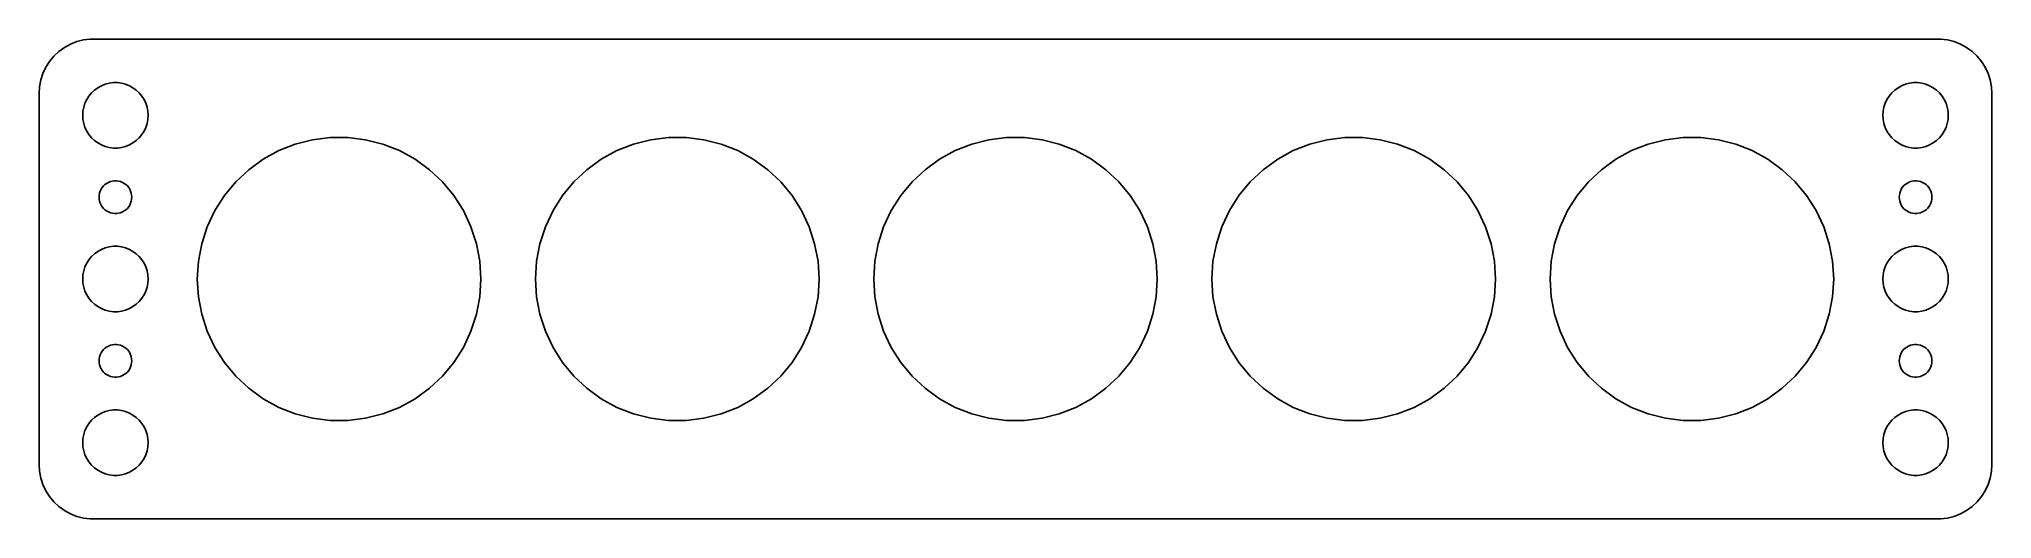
# Model space of a CAD drawing. Header units: metres. Extents: x -90 to 90, y 32 to 76.
import ezdxf

# ---------------------------------------------------------------- set-up
doc = ezdxf.new("R2010")
doc.units = ezdxf.units.M

msp = doc.modelspace()

# ---------------------------------------------------------------- linework, layer by layer
for p, q in [((-87.1791, 75.2216), (-87.6871, 74.8526)), ((-86.6289, 75.5241), (-87.1791, 75.2216)), ((-86.0451, 75.7553), (-86.6289, 75.5241)), ((-85.4369, 75.9114), (-86.0451, 75.7553)), ((-84.8139, 75.9901), (-85.4369, 75.9114)), ((84.8139, 75.9901), (-84.8139, 75.9901)), ((85.4369, 75.9114), (84.8139, 75.9901)), ((86.0451, 75.7553), (85.4369, 75.9114)), ((86.6289, 75.5241), (86.0451, 75.7553)), ((87.1791, 75.2216), (86.6289, 75.5241)), ((87.6871, 74.8526), (87.1791, 75.2216)), ((-88.8815, 73.4088), (-89.1489, 72.8406)), ((-88.5451, 73.9389), (-88.8815, 73.4088)), ((-88.1448, 74.4227), (-88.5451, 73.9389)), ((-87.6871, 74.8526), (-88.1448, 74.4227)), ((88.1448, 74.4227), (87.6871, 74.8526)), ((88.5451, 73.9389), (88.1448, 74.4227)), ((88.8815, 73.4088), (88.5451, 73.9389)), ((89.1489, 72.8406), (88.8815, 73.4088)), ((-89.4606, 71.6267), (-89.5, 71)), ((-89.3429, 72.2434), (-89.4606, 71.6267)), ((-89.1489, 72.8406), (-89.3429, 72.2434)), ((-84.1075, 71.533), (-83.7773, 71.7145)), ((-83.7773, 71.7145), (-83.427, 71.8532)), ((-83.427, 71.8532), (-83.0621, 71.9469)), ((-83.0621, 71.9469), (-82.6884, 71.9941)), ((-82.6884, 71.9941), (-82.3116, 71.9941)), ((-82.3116, 71.9941), (-81.9379, 71.9469)), ((-81.9379, 71.9469), (-81.573, 71.8532)), ((-81.573, 71.8532), (-81.2227, 71.7145)), ((-81.2227, 71.7145), (-80.8925, 71.533)), ((80.8925, 71.533), (81.2227, 71.7145)), ((81.2227, 71.7145), (81.573, 71.8532)), ((81.573, 71.8532), (81.9379, 71.9469)), ((81.9379, 71.9469), (82.3116, 71.9941)), ((82.3116, 71.9941), (82.6884, 71.9941)), ((82.6884, 71.9941), (83.0621, 71.9469)), ((83.0621, 71.9469), (83.427, 71.8532)), ((83.427, 71.8532), (83.7773, 71.7145)), ((83.7773, 71.7145), (84.1075, 71.533)), ((89.3429, 72.2434), (89.1489, 72.8406)), ((89.4606, 71.6267), (89.3429, 72.2434)), ((89.5, 71), (89.4606, 71.6267)), ((-89.5, 71), (-89.5, 37)), ((-85.4057, 69.7461), (-85.2893, 70.1044)), ((-85.2893, 70.1044), (-85.1289, 70.4453)), ((-85.1289, 70.4453), (-84.927, 70.7634)), ((-84.927, 70.7634), (-84.6869, 71.0536)), ((-84.6869, 71.0536), (-84.4123, 71.3115)), ((-84.4123, 71.3115), (-84.1075, 71.533)), ((-80.8925, 71.533), (-80.5877, 71.3115)), ((-80.5877, 71.3115), (-80.3131, 71.0536)), ((-80.3131, 71.0536), (-80.073, 70.7634)), ((-80.073, 70.7634), (-79.8711, 70.4453)), ((-79.8711, 70.4453), (-79.7107, 70.1044)), ((-79.7107, 70.1044), (-79.5943, 69.7461)), ((79.5943, 69.7461), (79.7107, 70.1044)), ((79.7107, 70.1044), (79.8711, 70.4453)), ((79.8711, 70.4453), (80.073, 70.7634)), ((80.073, 70.7634), (80.3131, 71.0536)), ((80.3131, 71.0536), (80.5877, 71.3115)), ((80.5877, 71.3115), (80.8925, 71.533)), ((84.1075, 71.533), (84.4123, 71.3115)), ((84.4123, 71.3115), (84.6869, 71.0536)), ((84.6869, 71.0536), (84.927, 70.7634)), ((84.927, 70.7634), (85.1289, 70.4453)), ((85.1289, 70.4453), (85.2893, 70.1044)), ((85.2893, 70.1044), (85.4057, 69.7461)), ((89.5, 37), (89.5, 71)), ((-85.5, 69), (-85.4763, 69.376)), ((-85.4763, 68.624), (-85.5, 69)), ((-85.4763, 69.376), (-85.4057, 69.7461)), ((-85.4057, 68.2539), (-85.4763, 68.624)), ((-85.2893, 67.8956), (-85.4057, 68.2539)), ((-79.5943, 68.2539), (-79.7107, 67.8956)), ((-79.5943, 69.7461), (-79.5237, 69.376)), ((-79.5237, 68.624), (-79.5943, 68.2539)), ((-79.5237, 69.376), (-79.5, 69)), ((-79.5, 69), (-79.5237, 68.624)), ((79.5, 69), (79.5237, 69.376)), ((79.5237, 68.624), (79.5, 69)), ((79.5237, 69.376), (79.5943, 69.7461)), ((79.5943, 68.2539), (79.5237, 68.624)), ((79.7107, 67.8956), (79.5943, 68.2539)), ((85.4057, 68.2539), (85.2893, 67.8956)), ((85.4057, 69.7461), (85.4763, 69.376)), ((85.4763, 68.624), (85.4057, 68.2539)), ((85.4763, 69.376), (85.5, 69)), ((85.5, 69), (85.4763, 68.624)), ((-85.1289, 67.5547), (-85.2893, 67.8956)), ((-84.927, 67.2366), (-85.1289, 67.5547)), ((-84.6869, 66.9464), (-84.927, 67.2366)), ((-84.4123, 66.6884), (-84.6869, 66.9464)), ((-84.1075, 66.467), (-84.4123, 66.6884)), ((-83.7773, 66.2855), (-84.1075, 66.467)), ((-83.427, 66.1468), (-83.7773, 66.2855)), ((-81.2227, 66.2855), (-81.573, 66.1468)), ((-80.8925, 66.467), (-81.2227, 66.2855)), ((-80.5877, 66.6884), (-80.8925, 66.467)), ((-80.3131, 66.9464), (-80.5877, 66.6884)), ((-80.073, 67.2366), (-80.3131, 66.9464)), ((-79.8711, 67.5547), (-80.073, 67.2366)), ((-79.7107, 67.8956), (-79.8711, 67.5547)), ((-67.5351, 65.7627), (-66.0172, 66.3637)), ((-66.0172, 66.3637), (-64.436, 66.7697)), ((-64.436, 66.7697), (-62.8163, 66.9743)), ((-62.8163, 66.9743), (-61.1837, 66.9743)), ((-61.1837, 66.9743), (-59.564, 66.7697)), ((-59.564, 66.7697), (-57.9828, 66.3637)), ((-57.9828, 66.3637), (-56.4649, 65.7627)), ((-36.5351, 65.7627), (-35.0172, 66.3637)), ((-35.0172, 66.3637), (-33.436, 66.7697)), ((-33.436, 66.7697), (-31.8163, 66.9743)), ((-31.8163, 66.9743), (-30.1837, 66.9743)), ((-30.1837, 66.9743), (-28.564, 66.7697)), ((-28.564, 66.7697), (-26.9828, 66.3637)), ((-26.9828, 66.3637), (-25.4649, 65.7627)), ((-5.5351, 65.7627), (-4.0172, 66.3637)), ((-4.0172, 66.3637), (-2.4359, 66.7697)), ((-2.4359, 66.7697), (-0.8163, 66.9743)), ((-0.8163, 66.9743), (0.8163, 66.9743)), ((0.8163, 66.9743), (2.4359, 66.7697)), ((2.4359, 66.7697), (4.0172, 66.3637)), ((4.0172, 66.3637), (5.5351, 65.7627)), ((25.4649, 65.7627), (26.9828, 66.3637)), ((26.9828, 66.3637), (28.564, 66.7697)), ((28.564, 66.7697), (30.1837, 66.9743)), ((30.1837, 66.9743), (31.8163, 66.9743)), ((31.8163, 66.9743), (33.436, 66.7697)), ((33.436, 66.7697), (35.0172, 66.3637)), ((35.0172, 66.3637), (36.5351, 65.7627)), ((56.4649, 65.7627), (57.9828, 66.3637)), ((57.9828, 66.3637), (59.564, 66.7697)), ((59.564, 66.7697), (61.1837, 66.9743)), ((61.1837, 66.9743), (62.8163, 66.9743)), ((62.8163, 66.9743), (64.436, 66.7697)), ((64.436, 66.7697), (66.0172, 66.3637)), ((66.0172, 66.3637), (67.5351, 65.7627)), ((79.8711, 67.5547), (79.7107, 67.8956)), ((80.073, 67.2366), (79.8711, 67.5547)), ((80.3131, 66.9464), (80.073, 67.2366)), ((80.5877, 66.6884), (80.3131, 66.9464)), ((80.8925, 66.467), (80.5877, 66.6884)), ((81.2227, 66.2855), (80.8925, 66.467)), ((81.573, 66.1468), (81.2227, 66.2855)), ((83.7773, 66.2855), (83.427, 66.1468)), ((84.1075, 66.467), (83.7773, 66.2855)), ((84.4123, 66.6884), (84.1075, 66.467)), ((84.6869, 66.9464), (84.4123, 66.6884)), ((84.927, 67.2366), (84.6869, 66.9464)), ((85.1289, 67.5547), (84.927, 67.2366)), ((85.2893, 67.8956), (85.1289, 67.5547)), ((-83.0621, 66.0531), (-83.427, 66.1468)), ((-82.6884, 66.0059), (-83.0621, 66.0531)), ((-82.3116, 66.0059), (-82.6884, 66.0059)), ((-81.9379, 66.0531), (-82.3116, 66.0059)), ((-81.573, 66.1468), (-81.9379, 66.0531)), ((-70.2865, 64.0167), (-68.9657, 64.9763)), ((-68.9657, 64.9763), (-67.5351, 65.7627)), ((-56.4649, 65.7627), (-55.0342, 64.9763)), ((-55.0342, 64.9763), (-53.7135, 64.0167)), ((-39.2865, 64.0167), (-37.9657, 64.9763)), ((-37.9657, 64.9763), (-36.5351, 65.7627)), ((-25.4649, 65.7627), (-24.0342, 64.9763)), ((-24.0342, 64.9763), (-22.7135, 64.0167)), ((-8.2865, 64.0167), (-6.9657, 64.9763)), ((-6.9657, 64.9763), (-5.5351, 65.7627)), ((5.5351, 65.7627), (6.9657, 64.9763)), ((6.9657, 64.9763), (8.2865, 64.0167)), ((22.7135, 64.0167), (24.0342, 64.9763)), ((24.0342, 64.9763), (25.4649, 65.7627)), ((36.5351, 65.7627), (37.9657, 64.9763)), ((37.9657, 64.9763), (39.2865, 64.0167)), ((53.7135, 64.0167), (55.0342, 64.9763)), ((55.0342, 64.9763), (56.4649, 65.7627)), ((67.5351, 65.7627), (68.9657, 64.9763)), ((68.9657, 64.9763), (70.2865, 64.0167)), ((81.9379, 66.0531), (81.573, 66.1468)), ((82.3116, 66.0059), (81.9379, 66.0531)), ((82.6884, 66.0059), (82.3116, 66.0059)), ((83.0621, 66.0531), (82.6884, 66.0059)), ((83.427, 66.1468), (83.0621, 66.0531)), ((-83.5934, 62.5268), (-83.4561, 62.6558)), ((-83.4561, 62.6558), (-83.3037, 62.7665)), ((-83.3037, 62.7665), (-83.1387, 62.8572)), ((-83.1387, 62.8572), (-82.9635, 62.9266)), ((-82.9635, 62.9266), (-82.7811, 62.9734)), ((-82.7811, 62.9734), (-82.5942, 62.997)), ((-82.5942, 62.997), (-82.4058, 62.997)), ((-82.4058, 62.997), (-82.2189, 62.9734)), ((-82.2189, 62.9734), (-82.0365, 62.9266)), ((-82.0365, 62.9266), (-81.8613, 62.8572)), ((-81.8613, 62.8572), (-81.6963, 62.7665)), ((-81.6963, 62.7665), (-81.5439, 62.6558)), ((-81.5439, 62.6558), (-81.4065, 62.5268)), ((-72.5172, 61.6412), (-71.4766, 62.8991)), ((-71.4766, 62.8991), (-70.2865, 64.0167)), ((-53.7135, 64.0167), (-52.5234, 62.8991)), ((-52.5234, 62.8991), (-51.4828, 61.6412)), ((-41.5172, 61.6412), (-40.4766, 62.8991)), ((-40.4766, 62.8991), (-39.2865, 64.0167)), ((-22.7135, 64.0167), (-21.5234, 62.8991)), ((-21.5234, 62.8991), (-20.4828, 61.6412)), ((-10.5172, 61.6412), (-9.4766, 62.8991)), ((-9.4766, 62.8991), (-8.2865, 64.0167)), ((8.2865, 64.0167), (9.4766, 62.8991)), ((9.4766, 62.8991), (10.5172, 61.6412)), ((20.4828, 61.6412), (21.5234, 62.8991)), ((21.5234, 62.8991), (22.7135, 64.0167)), ((39.2865, 64.0167), (40.4766, 62.8991)), ((40.4766, 62.8991), (41.5172, 61.6412)), ((51.4828, 61.6412), (52.5234, 62.8991)), ((52.5234, 62.8991), (53.7135, 64.0167)), ((70.2865, 64.0167), (71.4766, 62.8991)), ((71.4766, 62.8991), (72.5172, 61.6412)), ((81.4065, 62.5268), (81.5439, 62.6558)), ((81.5439, 62.6558), (81.6963, 62.7665)), ((81.6963, 62.7665), (81.8613, 62.8572)), ((81.8613, 62.8572), (82.0365, 62.9266)), ((82.0365, 62.9266), (82.2189, 62.9734)), ((82.2189, 62.9734), (82.4058, 62.997)), ((82.4058, 62.997), (82.5942, 62.997)), ((82.5942, 62.997), (82.7811, 62.9734)), ((82.7811, 62.9734), (82.9635, 62.9266)), ((82.9635, 62.9266), (83.1387, 62.8572)), ((83.1387, 62.8572), (83.3037, 62.7665)), ((83.3037, 62.7665), (83.4561, 62.6558)), ((83.4561, 62.6558), (83.5934, 62.5268)), ((-84, 61.5), (-83.9882, 61.688)), ((-83.9882, 61.312), (-84, 61.5)), ((-83.9882, 61.688), (-83.9529, 61.873)), ((-83.9529, 61.127), (-83.9882, 61.312)), ((-83.9529, 61.873), (-83.8947, 62.0522)), ((-83.8947, 60.9478), (-83.9529, 61.127)), ((-83.8947, 62.0522), (-83.8145, 62.2226)), ((-83.8145, 60.7774), (-83.8947, 60.9478)), ((-83.8145, 62.2226), (-83.7135, 62.3817)), ((-83.7135, 62.3817), (-83.5934, 62.5268)), ((-81.4065, 62.5268), (-81.2865, 62.3817)), ((-81.2865, 62.3817), (-81.1855, 62.2226)), ((-81.1855, 62.2226), (-81.1053, 62.0522)), ((-81.1053, 60.9478), (-81.1855, 60.7774)), ((-81.1053, 62.0522), (-81.0471, 61.873)), ((-81.0471, 61.127), (-81.1053, 60.9478)), ((-81.0471, 61.873), (-81.0118, 61.688)), ((-81.0118, 61.312), (-81.0471, 61.127)), ((-81.0118, 61.688), (-81, 61.5)), ((-81, 61.5), (-81.0118, 61.312)), ((-73.392, 60.2628), (-72.5172, 61.6412)), ((-51.4828, 61.6412), (-50.608, 60.2628)), ((-42.392, 60.2628), (-41.5172, 61.6412)), ((-20.4828, 61.6412), (-19.608, 60.2628)), ((-11.392, 60.2628), (-10.5172, 61.6412)), ((10.5172, 61.6412), (11.392, 60.2628)), ((19.608, 60.2628), (20.4828, 61.6412)), ((41.5172, 61.6412), (42.392, 60.2628)), ((50.608, 60.2628), (51.4828, 61.6412)), ((72.5172, 61.6412), (73.392, 60.2628)), ((81, 61.5), (81.0118, 61.688)), ((81.0118, 61.312), (81, 61.5)), ((81.0118, 61.688), (81.0471, 61.873)), ((81.0471, 61.127), (81.0118, 61.312)), ((81.0471, 61.873), (81.1053, 62.0522)), ((81.1053, 60.9478), (81.0471, 61.127)), ((81.1053, 62.0522), (81.1855, 62.2226)), ((81.1855, 60.7774), (81.1053, 60.9478)), ((81.1855, 62.2226), (81.2865, 62.3817)), ((81.2865, 62.3817), (81.4065, 62.5268)), ((83.5934, 62.5268), (83.7135, 62.3817)), ((83.7135, 62.3817), (83.8145, 62.2226)), ((83.8145, 62.2226), (83.8947, 62.0522)), ((83.8947, 60.9478), (83.8145, 60.7774)), ((83.8947, 62.0522), (83.9529, 61.873)), ((83.9529, 61.127), (83.8947, 60.9478)), ((83.9529, 61.873), (83.9882, 61.688)), ((83.9882, 61.312), (83.9529, 61.127)), ((83.9882, 61.688), (84, 61.5)), ((84, 61.5), (83.9882, 61.312)), ((-83.7135, 60.6183), (-83.8145, 60.7774)), ((-83.5934, 60.4732), (-83.7135, 60.6183)), ((-83.4561, 60.3442), (-83.5934, 60.4732)), ((-83.3037, 60.2335), (-83.4561, 60.3442)), ((-83.1387, 60.1427), (-83.3037, 60.2335)), ((-82.9635, 60.0734), (-83.1387, 60.1427)), ((-82.7811, 60.0266), (-82.9635, 60.0734)), ((-82.5942, 60.0029), (-82.7811, 60.0266)), ((-82.4058, 60.0029), (-82.5942, 60.0029)), ((-82.2189, 60.0266), (-82.4058, 60.0029)), ((-82.0365, 60.0734), (-82.2189, 60.0266)), ((-81.8613, 60.1427), (-82.0365, 60.0734)), ((-81.6963, 60.2335), (-81.8613, 60.1427)), ((-81.5439, 60.3442), (-81.6963, 60.2335)), ((-81.4065, 60.4732), (-81.5439, 60.3442)), ((-81.2865, 60.6183), (-81.4065, 60.4732)), ((-81.1855, 60.7774), (-81.2865, 60.6183)), ((-74.0871, 58.7856), (-73.392, 60.2628)), ((-50.608, 60.2628), (-49.9129, 58.7856)), ((-43.0871, 58.7856), (-42.392, 60.2628)), ((-19.608, 60.2628), (-18.9129, 58.7856)), ((-12.0871, 58.7856), (-11.392, 60.2628)), ((11.392, 60.2628), (12.0871, 58.7856)), ((18.9129, 58.7856), (19.608, 60.2628)), ((42.392, 60.2628), (43.0871, 58.7856)), ((49.9129, 58.7856), (50.608, 60.2628)), ((73.392, 60.2628), (74.0871, 58.7856)), ((81.2865, 60.6183), (81.1855, 60.7774)), ((81.4065, 60.4732), (81.2865, 60.6183)), ((81.5439, 60.3442), (81.4065, 60.4732)), ((81.6963, 60.2335), (81.5439, 60.3442)), ((81.8613, 60.1427), (81.6963, 60.2335)), ((82.0365, 60.0734), (81.8613, 60.1427)), ((82.2189, 60.0266), (82.0365, 60.0734)), ((82.4058, 60.0029), (82.2189, 60.0266)), ((82.5942, 60.0029), (82.4058, 60.0029)), ((82.7811, 60.0266), (82.5942, 60.0029)), ((82.9635, 60.0734), (82.7811, 60.0266)), ((83.1387, 60.1427), (82.9635, 60.0734)), ((83.3037, 60.2335), (83.1387, 60.1427)), ((83.4561, 60.3442), (83.3037, 60.2335)), ((83.5934, 60.4732), (83.4561, 60.3442)), ((83.7135, 60.6183), (83.5934, 60.4732)), ((83.8145, 60.7774), (83.7135, 60.6183)), ((-74.5916, 57.233), (-74.0871, 58.7856)), ((-49.9129, 58.7856), (-49.4084, 57.233)), ((-43.5916, 57.233), (-43.0871, 58.7856)), ((-18.9129, 58.7856), (-18.4084, 57.233)), ((-12.5916, 57.233), (-12.0871, 58.7856)), ((12.0871, 58.7856), (12.5916, 57.233)), ((18.4084, 57.233), (18.9129, 58.7856)), ((43.0871, 58.7856), (43.5916, 57.233)), ((49.4084, 57.233), (49.9129, 58.7856)), ((74.0871, 58.7856), (74.5916, 57.233)), ((-85.1289, 55.4453), (-84.927, 55.7634)), ((-84.927, 55.7634), (-84.6869, 56.0536)), ((-84.6869, 56.0536), (-84.4123, 56.3115)), ((-84.4123, 56.3115), (-84.1075, 56.533)), ((-84.1075, 56.533), (-83.7773, 56.7145)), ((-83.7773, 56.7145), (-83.427, 56.8532)), ((-83.427, 56.8532), (-83.0621, 56.9469)), ((-83.0621, 56.9469), (-82.6884, 56.9941)), ((-82.6884, 56.9941), (-82.3116, 56.9941)), ((-82.3116, 56.9941), (-81.9379, 56.9469)), ((-81.9379, 56.9469), (-81.573, 56.8532)), ((-81.573, 56.8532), (-81.2227, 56.7145)), ((-81.2227, 56.7145), (-80.8925, 56.533)), ((-80.8925, 56.533), (-80.5877, 56.3115)), ((-80.5877, 56.3115), (-80.3131, 56.0536)), ((-80.3131, 56.0536), (-80.073, 55.7634)), ((-80.073, 55.7634), (-79.8711, 55.4453)), ((-75, 54), (-74.8975, 55.6293)), ((-74.8975, 55.6293), (-74.5916, 57.233)), ((-49.4084, 57.233), (-49.1025, 55.6293)), ((-49.1025, 55.6293), (-49, 54)), ((-44, 54), (-43.8975, 55.6293)), ((-43.8975, 55.6293), (-43.5916, 57.233)), ((-18.4084, 57.233), (-18.1025, 55.6293)), ((-18.1025, 55.6293), (-18, 54)), ((-13, 54), (-12.8975, 55.6293)), ((-12.8975, 55.6293), (-12.5916, 57.233)), ((12.5916, 57.233), (12.8975, 55.6293)), ((12.8975, 55.6293), (13, 54)), ((18, 54), (18.1025, 55.6293)), ((18.1025, 55.6293), (18.4084, 57.233)), ((43.5916, 57.233), (43.8975, 55.6293)), ((43.8975, 55.6293), (44, 54)), ((49, 54), (49.1025, 55.6293)), ((49.1025, 55.6293), (49.4084, 57.233)), ((74.5916, 57.233), (74.8975, 55.6293)), ((74.8975, 55.6293), (75, 54)), ((79.8711, 55.4453), (80.073, 55.7634)), ((80.073, 55.7634), (80.3131, 56.0536)), ((80.3131, 56.0536), (80.5877, 56.3115)), ((80.5877, 56.3115), (80.8925, 56.533)), ((80.8925, 56.533), (81.2227, 56.7145)), ((81.2227, 56.7145), (81.573, 56.8532)), ((81.573, 56.8532), (81.9379, 56.9469)), ((81.9379, 56.9469), (82.3116, 56.9941)), ((82.3116, 56.9941), (82.6884, 56.9941)), ((82.6884, 56.9941), (83.0621, 56.9469)), ((83.0621, 56.9469), (83.427, 56.8532)), ((83.427, 56.8532), (83.7773, 56.7145)), ((83.7773, 56.7145), (84.1075, 56.533)), ((84.1075, 56.533), (84.4123, 56.3115)), ((84.4123, 56.3115), (84.6869, 56.0536)), ((84.6869, 56.0536), (84.927, 55.7634)), ((84.927, 55.7634), (85.1289, 55.4453)), ((-85.5, 54), (-85.4763, 54.376)), ((-85.4763, 53.624), (-85.5, 54)), ((-85.4763, 54.376), (-85.4057, 54.7461)), ((-85.4057, 54.7461), (-85.2893, 55.1044)), ((-85.2893, 55.1044), (-85.1289, 55.4453)), ((-79.8711, 55.4453), (-79.7107, 55.1044)), ((-79.7107, 55.1044), (-79.5943, 54.7461)), ((-79.5943, 54.7461), (-79.5237, 54.376)), ((-79.5237, 54.376), (-79.5, 54)), ((-79.5, 54), (-79.5237, 53.624)), ((-74.8975, 52.3707), (-75, 54)), ((-49, 54), (-49.1025, 52.3707)), ((-43.8975, 52.3707), (-44, 54)), ((-18, 54), (-18.1025, 52.3707)), ((-12.8975, 52.3707), (-13, 54)), ((13, 54), (12.8975, 52.3707)), ((18.1025, 52.3707), (18, 54)), ((44, 54), (43.8975, 52.3707)), ((49.1025, 52.3707), (49, 54)), ((75, 54), (74.8975, 52.3707)), ((79.5, 54), (79.5237, 54.376)), ((79.5237, 53.624), (79.5, 54)), ((79.5237, 54.376), (79.5943, 54.7461)), ((79.5943, 54.7461), (79.7107, 55.1044)), ((79.7107, 55.1044), (79.8711, 55.4453)), ((85.1289, 55.4453), (85.2893, 55.1044)), ((85.2893, 55.1044), (85.4057, 54.7461)), ((85.4057, 54.7461), (85.4763, 54.376)), ((85.4763, 54.376), (85.5, 54)), ((85.5, 54), (85.4763, 53.624)), ((-85.4057, 53.2539), (-85.4763, 53.624)), ((-85.2893, 52.8956), (-85.4057, 53.2539)), ((-85.1289, 52.5547), (-85.2893, 52.8956)), ((-84.927, 52.2366), (-85.1289, 52.5547)), ((-84.6869, 51.9464), (-84.927, 52.2366)), ((-84.4123, 51.6885), (-84.6869, 51.9464)), ((-80.3131, 51.9464), (-80.5877, 51.6885)), ((-80.073, 52.2366), (-80.3131, 51.9464)), ((-79.8711, 52.5547), (-80.073, 52.2366)), ((-79.7107, 52.8956), (-79.8711, 52.5547)), ((-79.5943, 53.2539), (-79.7107, 52.8956)), ((-79.5237, 53.624), (-79.5943, 53.2539)), ((-74.5916, 50.767), (-74.8975, 52.3707)), ((-49.1025, 52.3707), (-49.4084, 50.767)), ((-43.5916, 50.767), (-43.8975, 52.3707)), ((-18.1025, 52.3707), (-18.4084, 50.767)), ((-12.5916, 50.767), (-12.8975, 52.3707)), ((12.8975, 52.3707), (12.5916, 50.767)), ((18.4084, 50.767), (18.1025, 52.3707)), ((43.8975, 52.3707), (43.5916, 50.767)), ((49.4084, 50.767), (49.1025, 52.3707)), ((74.8975, 52.3707), (74.5916, 50.767)), ((79.5943, 53.2539), (79.5237, 53.624)), ((79.7107, 52.8956), (79.5943, 53.2539)), ((79.8711, 52.5547), (79.7107, 52.8956)), ((80.073, 52.2366), (79.8711, 52.5547)), ((80.3131, 51.9464), (80.073, 52.2366)), ((80.5877, 51.6885), (80.3131, 51.9464)), ((84.6869, 51.9464), (84.4123, 51.6885)), ((84.927, 52.2366), (84.6869, 51.9464)), ((85.1289, 52.5547), (84.927, 52.2366)), ((85.2893, 52.8956), (85.1289, 52.5547)), ((85.4057, 53.2539), (85.2893, 52.8956)), ((85.4763, 53.624), (85.4057, 53.2539)), ((-84.1075, 51.467), (-84.4123, 51.6885)), ((-83.7773, 51.2855), (-84.1075, 51.467)), ((-83.427, 51.1468), (-83.7773, 51.2855)), ((-83.0621, 51.0531), (-83.427, 51.1468)), ((-82.6884, 51.0059), (-83.0621, 51.0531)), ((-82.3116, 51.0059), (-82.6884, 51.0059)), ((-81.9379, 51.0531), (-82.3116, 51.0059)), ((-81.573, 51.1468), (-81.9379, 51.0531)), ((-81.2227, 51.2855), (-81.573, 51.1468)), ((-80.8925, 51.467), (-81.2227, 51.2855)), ((-80.5877, 51.6885), (-80.8925, 51.467)), ((-74.0871, 49.2144), (-74.5916, 50.767)), ((-49.4084, 50.767), (-49.9129, 49.2144)), ((-43.0871, 49.2144), (-43.5916, 50.767)), ((-18.4084, 50.767), (-18.9129, 49.2144)), ((-12.0871, 49.2144), (-12.5916, 50.767)), ((12.5916, 50.767), (12.0871, 49.2144)), ((18.9129, 49.2144), (18.4084, 50.767)), ((43.5916, 50.767), (43.0871, 49.2144)), ((49.9129, 49.2144), (49.4084, 50.767)), ((74.5916, 50.767), (74.0871, 49.2144)), ((80.8925, 51.467), (80.5877, 51.6885)), ((81.2227, 51.2855), (80.8925, 51.467)), ((81.573, 51.1468), (81.2227, 51.2855)), ((81.9379, 51.0531), (81.573, 51.1468)), ((82.3116, 51.0059), (81.9379, 51.0531)), ((82.6884, 51.0059), (82.3116, 51.0059)), ((83.0621, 51.0531), (82.6884, 51.0059)), ((83.427, 51.1468), (83.0621, 51.0531)), ((83.7773, 51.2855), (83.427, 51.1468)), ((84.1075, 51.467), (83.7773, 51.2855)), ((84.4123, 51.6885), (84.1075, 51.467)), ((-73.392, 47.7372), (-74.0871, 49.2144)), ((-49.9129, 49.2144), (-50.608, 47.7372)), ((-42.392, 47.7372), (-43.0871, 49.2144)), ((-18.9129, 49.2144), (-19.608, 47.7372)), ((-11.392, 47.7372), (-12.0871, 49.2144)), ((12.0871, 49.2144), (11.392, 47.7372)), ((19.608, 47.7372), (18.9129, 49.2144)), ((43.0871, 49.2144), (42.392, 47.7372)), ((50.608, 47.7372), (49.9129, 49.2144)), ((74.0871, 49.2144), (73.392, 47.7372)), ((-84, 46.5), (-83.9882, 46.688)), ((-83.9882, 46.688), (-83.9529, 46.873)), ((-83.9529, 46.873), (-83.8947, 47.0522)), ((-83.8947, 47.0522), (-83.8145, 47.2226)), ((-83.8145, 47.2226), (-83.7135, 47.3817)), ((-83.7135, 47.3817), (-83.5934, 47.5268)), ((-83.5934, 47.5268), (-83.4561, 47.6558)), ((-83.4561, 47.6558), (-83.3037, 47.7665)), ((-83.3037, 47.7665), (-83.1387, 47.8573)), ((-83.1387, 47.8573), (-82.9635, 47.9266)), ((-82.9635, 47.9266), (-82.7811, 47.9734)), ((-82.7811, 47.9734), (-82.5942, 47.9971)), ((-82.5942, 47.9971), (-82.4058, 47.9971)), ((-82.4058, 47.9971), (-82.2189, 47.9734)), ((-82.2189, 47.9734), (-82.0365, 47.9266)), ((-82.0365, 47.9266), (-81.8613, 47.8573)), ((-81.8613, 47.8573), (-81.6963, 47.7665)), ((-81.6963, 47.7665), (-81.5439, 47.6558)), ((-81.5439, 47.6558), (-81.4065, 47.5268)), ((-81.4065, 47.5268), (-81.2865, 47.3817)), ((-81.2865, 47.3817), (-81.1855, 47.2226)), ((-81.1855, 47.2226), (-81.1053, 47.0522)), ((-81.1053, 47.0522), (-81.0471, 46.873)), ((-81.0471, 46.873), (-81.0118, 46.688)), ((-81.0118, 46.688), (-81, 46.5)), ((-72.5172, 46.3588), (-73.392, 47.7372)), ((-50.608, 47.7372), (-51.4828, 46.3588)), ((-41.5172, 46.3588), (-42.392, 47.7372)), ((-19.608, 47.7372), (-20.4828, 46.3588)), ((-10.5172, 46.3588), (-11.392, 47.7372)), ((11.392, 47.7372), (10.5172, 46.3588)), ((20.4828, 46.3588), (19.608, 47.7372)), ((42.392, 47.7372), (41.5172, 46.3588)), ((51.4828, 46.3588), (50.608, 47.7372)), ((73.392, 47.7372), (72.5172, 46.3588)), ((81, 46.5), (81.0118, 46.688)), ((81.0118, 46.688), (81.0471, 46.873)), ((81.0471, 46.873), (81.1053, 47.0522)), ((81.1053, 47.0522), (81.1855, 47.2226)), ((81.1855, 47.2226), (81.2865, 47.3817)), ((81.2865, 47.3817), (81.4065, 47.5268)), ((81.4065, 47.5268), (81.5439, 47.6558)), ((81.5439, 47.6558), (81.6963, 47.7665)), ((81.6963, 47.7665), (81.8613, 47.8573)), ((81.8613, 47.8573), (82.0365, 47.9266)), ((82.0365, 47.9266), (82.2189, 47.9734)), ((82.2189, 47.9734), (82.4058, 47.9971)), ((82.4058, 47.9971), (82.5942, 47.9971)), ((82.5942, 47.9971), (82.7811, 47.9734)), ((82.7811, 47.9734), (82.9635, 47.9266)), ((82.9635, 47.9266), (83.1387, 47.8573)), ((83.1387, 47.8573), (83.3037, 47.7665)), ((83.3037, 47.7665), (83.4561, 47.6558)), ((83.4561, 47.6558), (83.5934, 47.5268)), ((83.5934, 47.5268), (83.7135, 47.3817)), ((83.7135, 47.3817), (83.8145, 47.2226)), ((83.8145, 47.2226), (83.8947, 47.0522)), ((83.8947, 47.0522), (83.9529, 46.873)), ((83.9529, 46.873), (83.9882, 46.688)), ((83.9882, 46.688), (84, 46.5)), ((-83.9882, 46.312), (-84, 46.5)), ((-83.9529, 46.127), (-83.9882, 46.312)), ((-83.8947, 45.9478), (-83.9529, 46.127)), ((-83.8145, 45.7774), (-83.8947, 45.9478)), ((-83.7135, 45.6183), (-83.8145, 45.7774)), ((-83.5934, 45.4732), (-83.7135, 45.6183)), ((-83.4561, 45.3442), (-83.5934, 45.4732)), ((-83.3037, 45.2335), (-83.4561, 45.3442)), ((-83.1387, 45.1428), (-83.3037, 45.2335)), ((-82.9635, 45.0734), (-83.1387, 45.1428)), ((-82.7811, 45.0266), (-82.9635, 45.0734)), ((-82.5942, 45.003), (-82.7811, 45.0266)), ((-82.4058, 45.003), (-82.5942, 45.003)), ((-82.2189, 45.0266), (-82.4058, 45.003)), ((-82.0365, 45.0734), (-82.2189, 45.0266)), ((-81.8613, 45.1428), (-82.0365, 45.0734)), ((-81.6963, 45.2335), (-81.8613, 45.1428)), ((-81.5439, 45.3442), (-81.6963, 45.2335)), ((-81.4065, 45.4732), (-81.5439, 45.3442)), ((-81.2865, 45.6183), (-81.4065, 45.4732)), ((-81.1855, 45.7774), (-81.2865, 45.6183)), ((-81.1053, 45.9478), (-81.1855, 45.7774)), ((-81.0471, 46.127), (-81.1053, 45.9478)), ((-81.0118, 46.312), (-81.0471, 46.127)), ((-81, 46.5), (-81.0118, 46.312)), ((-71.4766, 45.1009), (-72.5172, 46.3588)), ((-70.2865, 43.9833), (-71.4766, 45.1009)), ((-52.5234, 45.1009), (-53.7135, 43.9833)), ((-51.4828, 46.3588), (-52.5234, 45.1009)), ((-40.4766, 45.1009), (-41.5172, 46.3588)), ((-39.2865, 43.9833), (-40.4766, 45.1009)), ((-21.5234, 45.1009), (-22.7135, 43.9833)), ((-20.4828, 46.3588), (-21.5234, 45.1009)), ((-9.4766, 45.1009), (-10.5172, 46.3588)), ((-8.2865, 43.9833), (-9.4766, 45.1009)), ((9.4766, 45.1009), (8.2865, 43.9833)), ((10.5172, 46.3588), (9.4766, 45.1009)), ((21.5234, 45.1009), (20.4828, 46.3588)), ((22.7135, 43.9833), (21.5234, 45.1009)), ((40.4766, 45.1009), (39.2865, 43.9833)), ((41.5172, 46.3588), (40.4766, 45.1009)), ((52.5234, 45.1009), (51.4828, 46.3588)), ((53.7135, 43.9833), (52.5234, 45.1009)), ((71.4766, 45.1009), (70.2865, 43.9833)), ((72.5172, 46.3588), (71.4766, 45.1009)), ((81.0118, 46.312), (81, 46.5)), ((81.0471, 46.127), (81.0118, 46.312)), ((81.1053, 45.9478), (81.0471, 46.127)), ((81.1855, 45.7774), (81.1053, 45.9478)), ((81.2865, 45.6183), (81.1855, 45.7774)), ((81.4065, 45.4732), (81.2865, 45.6183)), ((81.5439, 45.3442), (81.4065, 45.4732)), ((81.6963, 45.2335), (81.5439, 45.3442)), ((81.8613, 45.1428), (81.6963, 45.2335)), ((82.0365, 45.0734), (81.8613, 45.1428)), ((82.2189, 45.0266), (82.0365, 45.0734)), ((82.4058, 45.003), (82.2189, 45.0266)), ((82.5942, 45.003), (82.4058, 45.003)), ((82.7811, 45.0266), (82.5942, 45.003)), ((82.9635, 45.0734), (82.7811, 45.0266)), ((83.1387, 45.1428), (82.9635, 45.0734)), ((83.3037, 45.2335), (83.1387, 45.1428)), ((83.4561, 45.3442), (83.3037, 45.2335)), ((83.5934, 45.4732), (83.4561, 45.3442)), ((83.7135, 45.6183), (83.5934, 45.4732)), ((83.8145, 45.7774), (83.7135, 45.6183)), ((83.8947, 45.9478), (83.8145, 45.7774)), ((83.9529, 46.127), (83.8947, 45.9478)), ((83.9882, 46.312), (83.9529, 46.127)), ((84, 46.5), (83.9882, 46.312)), ((-68.9657, 43.0237), (-70.2865, 43.9833)), ((-67.5351, 42.2373), (-68.9657, 43.0237)), ((-55.0342, 43.0237), (-56.4649, 42.2373)), ((-53.7135, 43.9833), (-55.0342, 43.0237)), ((-37.9657, 43.0237), (-39.2865, 43.9833)), ((-36.5351, 42.2373), (-37.9657, 43.0237)), ((-24.0342, 43.0237), (-25.4649, 42.2373)), ((-22.7135, 43.9833), (-24.0342, 43.0237)), ((-6.9657, 43.0237), (-8.2865, 43.9833)), ((-5.5351, 42.2373), (-6.9657, 43.0237)), ((6.9657, 43.0237), (5.5351, 42.2373)), ((8.2865, 43.9833), (6.9657, 43.0237)), ((24.0342, 43.0237), (22.7135, 43.9833)), ((25.4649, 42.2373), (24.0342, 43.0237)), ((37.9657, 43.0237), (36.5351, 42.2373)), ((39.2865, 43.9833), (37.9657, 43.0237)), ((55.0342, 43.0237), (53.7135, 43.9833)), ((56.4649, 42.2373), (55.0342, 43.0237)), ((68.9657, 43.0237), (67.5351, 42.2373)), ((70.2865, 43.9833), (68.9657, 43.0237)), ((-84.6869, 41.0536), (-84.4123, 41.3116)), ((-84.4123, 41.3116), (-84.1075, 41.533)), ((-84.1075, 41.533), (-83.7773, 41.7145)), ((-83.7773, 41.7145), (-83.427, 41.8532)), ((-83.427, 41.8532), (-83.0621, 41.9469)), ((-83.0621, 41.9469), (-82.6884, 41.9941)), ((-82.6884, 41.9941), (-82.3116, 41.9941)), ((-82.3116, 41.9941), (-81.9379, 41.9469)), ((-81.9379, 41.9469), (-81.573, 41.8532)), ((-81.573, 41.8532), (-81.2227, 41.7145)), ((-81.2227, 41.7145), (-80.8925, 41.533)), ((-80.8925, 41.533), (-80.5877, 41.3116)), ((-80.5877, 41.3116), (-80.3131, 41.0536)), ((-66.0172, 41.6363), (-67.5351, 42.2373)), ((-64.436, 41.2303), (-66.0172, 41.6363)), ((-62.8163, 41.0257), (-64.436, 41.2303)), ((-59.564, 41.2303), (-61.1837, 41.0257)), ((-57.9828, 41.6363), (-59.564, 41.2303)), ((-56.4649, 42.2373), (-57.9828, 41.6363)), ((-35.0172, 41.6363), (-36.5351, 42.2373)), ((-33.436, 41.2303), (-35.0172, 41.6363)), ((-31.8163, 41.0257), (-33.436, 41.2303)), ((-28.564, 41.2303), (-30.1837, 41.0257)), ((-26.9828, 41.6363), (-28.564, 41.2303)), ((-25.4649, 42.2373), (-26.9828, 41.6363)), ((-4.0172, 41.6363), (-5.5351, 42.2373)), ((-2.4359, 41.2303), (-4.0172, 41.6363)), ((-0.8163, 41.0257), (-2.4359, 41.2303)), ((2.4359, 41.2303), (0.8163, 41.0257)), ((4.0172, 41.6363), (2.4359, 41.2303)), ((5.5351, 42.2373), (4.0172, 41.6363)), ((26.9828, 41.6363), (25.4649, 42.2373)), ((28.564, 41.2303), (26.9828, 41.6363)), ((30.1837, 41.0257), (28.564, 41.2303)), ((33.436, 41.2303), (31.8163, 41.0257)), ((35.0172, 41.6363), (33.436, 41.2303)), ((36.5351, 42.2373), (35.0172, 41.6363)), ((57.9828, 41.6363), (56.4649, 42.2373)), ((59.564, 41.2303), (57.9828, 41.6363)), ((61.1837, 41.0257), (59.564, 41.2303)), ((64.436, 41.2303), (62.8163, 41.0257)), ((66.0172, 41.6363), (64.436, 41.2303)), ((67.5351, 42.2373), (66.0172, 41.6363)), ((80.3131, 41.0536), (80.5877, 41.3116)), ((80.5877, 41.3116), (80.8925, 41.533)), ((80.8925, 41.533), (81.2227, 41.7145)), ((81.2227, 41.7145), (81.573, 41.8532)), ((81.573, 41.8532), (81.9379, 41.9469)), ((81.9379, 41.9469), (82.3116, 41.9941)), ((82.3116, 41.9941), (82.6884, 41.9941)), ((82.6884, 41.9941), (83.0621, 41.9469)), ((83.0621, 41.9469), (83.427, 41.8532)), ((83.427, 41.8532), (83.7773, 41.7145)), ((83.7773, 41.7145), (84.1075, 41.533)), ((84.1075, 41.533), (84.4123, 41.3116)), ((84.4123, 41.3116), (84.6869, 41.0536)), ((-85.4763, 39.376), (-85.4057, 39.7461)), ((-85.4057, 39.7461), (-85.2893, 40.1044)), ((-85.2893, 40.1044), (-85.1289, 40.4453)), ((-85.1289, 40.4453), (-84.927, 40.7634)), ((-84.927, 40.7634), (-84.6869, 41.0536)), ((-80.3131, 41.0536), (-80.073, 40.7634)), ((-80.073, 40.7634), (-79.8711, 40.4453)), ((-79.8711, 40.4453), (-79.7107, 40.1044)), ((-79.7107, 40.1044), (-79.5943, 39.7461)), ((-79.5943, 39.7461), (-79.5237, 39.376)), ((-61.1837, 41.0257), (-62.8163, 41.0257)), ((-30.1837, 41.0257), (-31.8163, 41.0257)), ((0.8163, 41.0257), (-0.8163, 41.0257)), ((31.8163, 41.0257), (30.1837, 41.0257)), ((62.8163, 41.0257), (61.1837, 41.0257)), ((79.5237, 39.376), (79.5943, 39.7461)), ((79.5943, 39.7461), (79.7107, 40.1044)), ((79.7107, 40.1044), (79.8711, 40.4453)), ((79.8711, 40.4453), (80.073, 40.7634)), ((80.073, 40.7634), (80.3131, 41.0536)), ((84.6869, 41.0536), (84.927, 40.7634)), ((84.927, 40.7634), (85.1289, 40.4453)), ((85.1289, 40.4453), (85.2893, 40.1044)), ((85.2893, 40.1044), (85.4057, 39.7461)), ((85.4057, 39.7461), (85.4763, 39.376)), ((-85.5, 39), (-85.4763, 39.376)), ((-85.4763, 38.624), (-85.5, 39)), ((-85.4057, 38.2539), (-85.4763, 38.624)), ((-85.2893, 37.8956), (-85.4057, 38.2539)), ((-85.1289, 37.5547), (-85.2893, 37.8956)), ((-79.7107, 37.8956), (-79.8711, 37.5547)), ((-79.5943, 38.2539), (-79.7107, 37.8956)), ((-79.5237, 38.624), (-79.5943, 38.2539)), ((-79.5237, 39.376), (-79.5, 39)), ((-79.5, 39), (-79.5237, 38.624)), ((79.5, 39), (79.5237, 39.376)), ((79.5237, 38.624), (79.5, 39)), ((79.5943, 38.2539), (79.5237, 38.624)), ((79.7107, 37.8956), (79.5943, 38.2539)), ((79.8711, 37.5547), (79.7107, 37.8956)), ((85.2893, 37.8956), (85.1289, 37.5547)), ((85.4057, 38.2539), (85.2893, 37.8956)), ((85.4763, 38.624), (85.4057, 38.2539)), ((85.4763, 39.376), (85.5, 39)), ((85.5, 39), (85.4763, 38.624)), ((-89.5, 37), (-89.4606, 36.3733)), ((-89.4606, 36.3733), (-89.3429, 35.7566)), ((-84.927, 37.2366), (-85.1289, 37.5547)), ((-84.6869, 36.9464), (-84.927, 37.2366)), ((-84.4123, 36.6885), (-84.6869, 36.9464)), ((-84.1075, 36.467), (-84.4123, 36.6885)), ((-83.7773, 36.2855), (-84.1075, 36.467)), ((-83.427, 36.1468), (-83.7773, 36.2855)), ((-83.0621, 36.0531), (-83.427, 36.1468)), ((-82.6884, 36.0059), (-83.0621, 36.0531)), ((-82.3116, 36.0059), (-82.6884, 36.0059)), ((-81.9379, 36.0531), (-82.3116, 36.0059)), ((-81.573, 36.1468), (-81.9379, 36.0531)), ((-81.2227, 36.2855), (-81.573, 36.1468)), ((-80.8925, 36.467), (-81.2227, 36.2855)), ((-80.5877, 36.6885), (-80.8925, 36.467)), ((-80.3131, 36.9464), (-80.5877, 36.6885)), ((-80.073, 37.2366), (-80.3131, 36.9464)), ((-79.8711, 37.5547), (-80.073, 37.2366)), ((80.073, 37.2366), (79.8711, 37.5547)), ((80.3131, 36.9464), (80.073, 37.2366)), ((80.5877, 36.6885), (80.3131, 36.9464)), ((80.8925, 36.467), (80.5877, 36.6885)), ((81.2227, 36.2855), (80.8925, 36.467)), ((81.573, 36.1468), (81.2227, 36.2855)), ((81.9379, 36.0531), (81.573, 36.1468)), ((82.3116, 36.0059), (81.9379, 36.0531)), ((82.6884, 36.0059), (82.3116, 36.0059)), ((83.0621, 36.0531), (82.6884, 36.0059)), ((83.427, 36.1468), (83.0621, 36.0531)), ((83.7773, 36.2855), (83.427, 36.1468)), ((84.1075, 36.467), (83.7773, 36.2855)), ((84.4123, 36.6885), (84.1075, 36.467)), ((84.6869, 36.9464), (84.4123, 36.6885)), ((84.927, 37.2366), (84.6869, 36.9464)), ((85.1289, 37.5547), (84.927, 37.2366)), ((89.3429, 35.7566), (89.4606, 36.3733)), ((89.4606, 36.3733), (89.5, 37)), ((-89.3429, 35.7566), (-89.1489, 35.1594)), ((-89.1489, 35.1594), (-88.8815, 34.5912)), ((-88.8815, 34.5912), (-88.5451, 34.0611)), ((-88.5451, 34.0611), (-88.1448, 33.5773)), ((88.1448, 33.5773), (88.5451, 34.0611)), ((88.5451, 34.0611), (88.8815, 34.5912)), ((88.8815, 34.5912), (89.1489, 35.1594)), ((89.1489, 35.1594), (89.3429, 35.7566)), ((-88.1448, 33.5773), (-87.6871, 33.1474)), ((-87.6871, 33.1474), (-87.1791, 32.7784)), ((-87.1791, 32.7784), (-86.6289, 32.4759)), ((-86.6289, 32.4759), (-86.0451, 32.2447)), ((-86.0451, 32.2447), (-85.4369, 32.0886)), ((85.4369, 32.0886), (86.0451, 32.2447)), ((86.0451, 32.2447), (86.6289, 32.4759)), ((86.6289, 32.4759), (87.1791, 32.7784)), ((87.1791, 32.7784), (87.6871, 33.1474)), ((87.6871, 33.1474), (88.1448, 33.5773)), ((-85.4369, 32.0886), (-84.8139, 32.0099)), ((-84.8139, 32.0099), (84.8139, 32.0099)), ((84.8139, 32.0099), (85.4369, 32.0886))]:
    msp.add_line(p, q)

doc.saveas('drawing.dxf')
